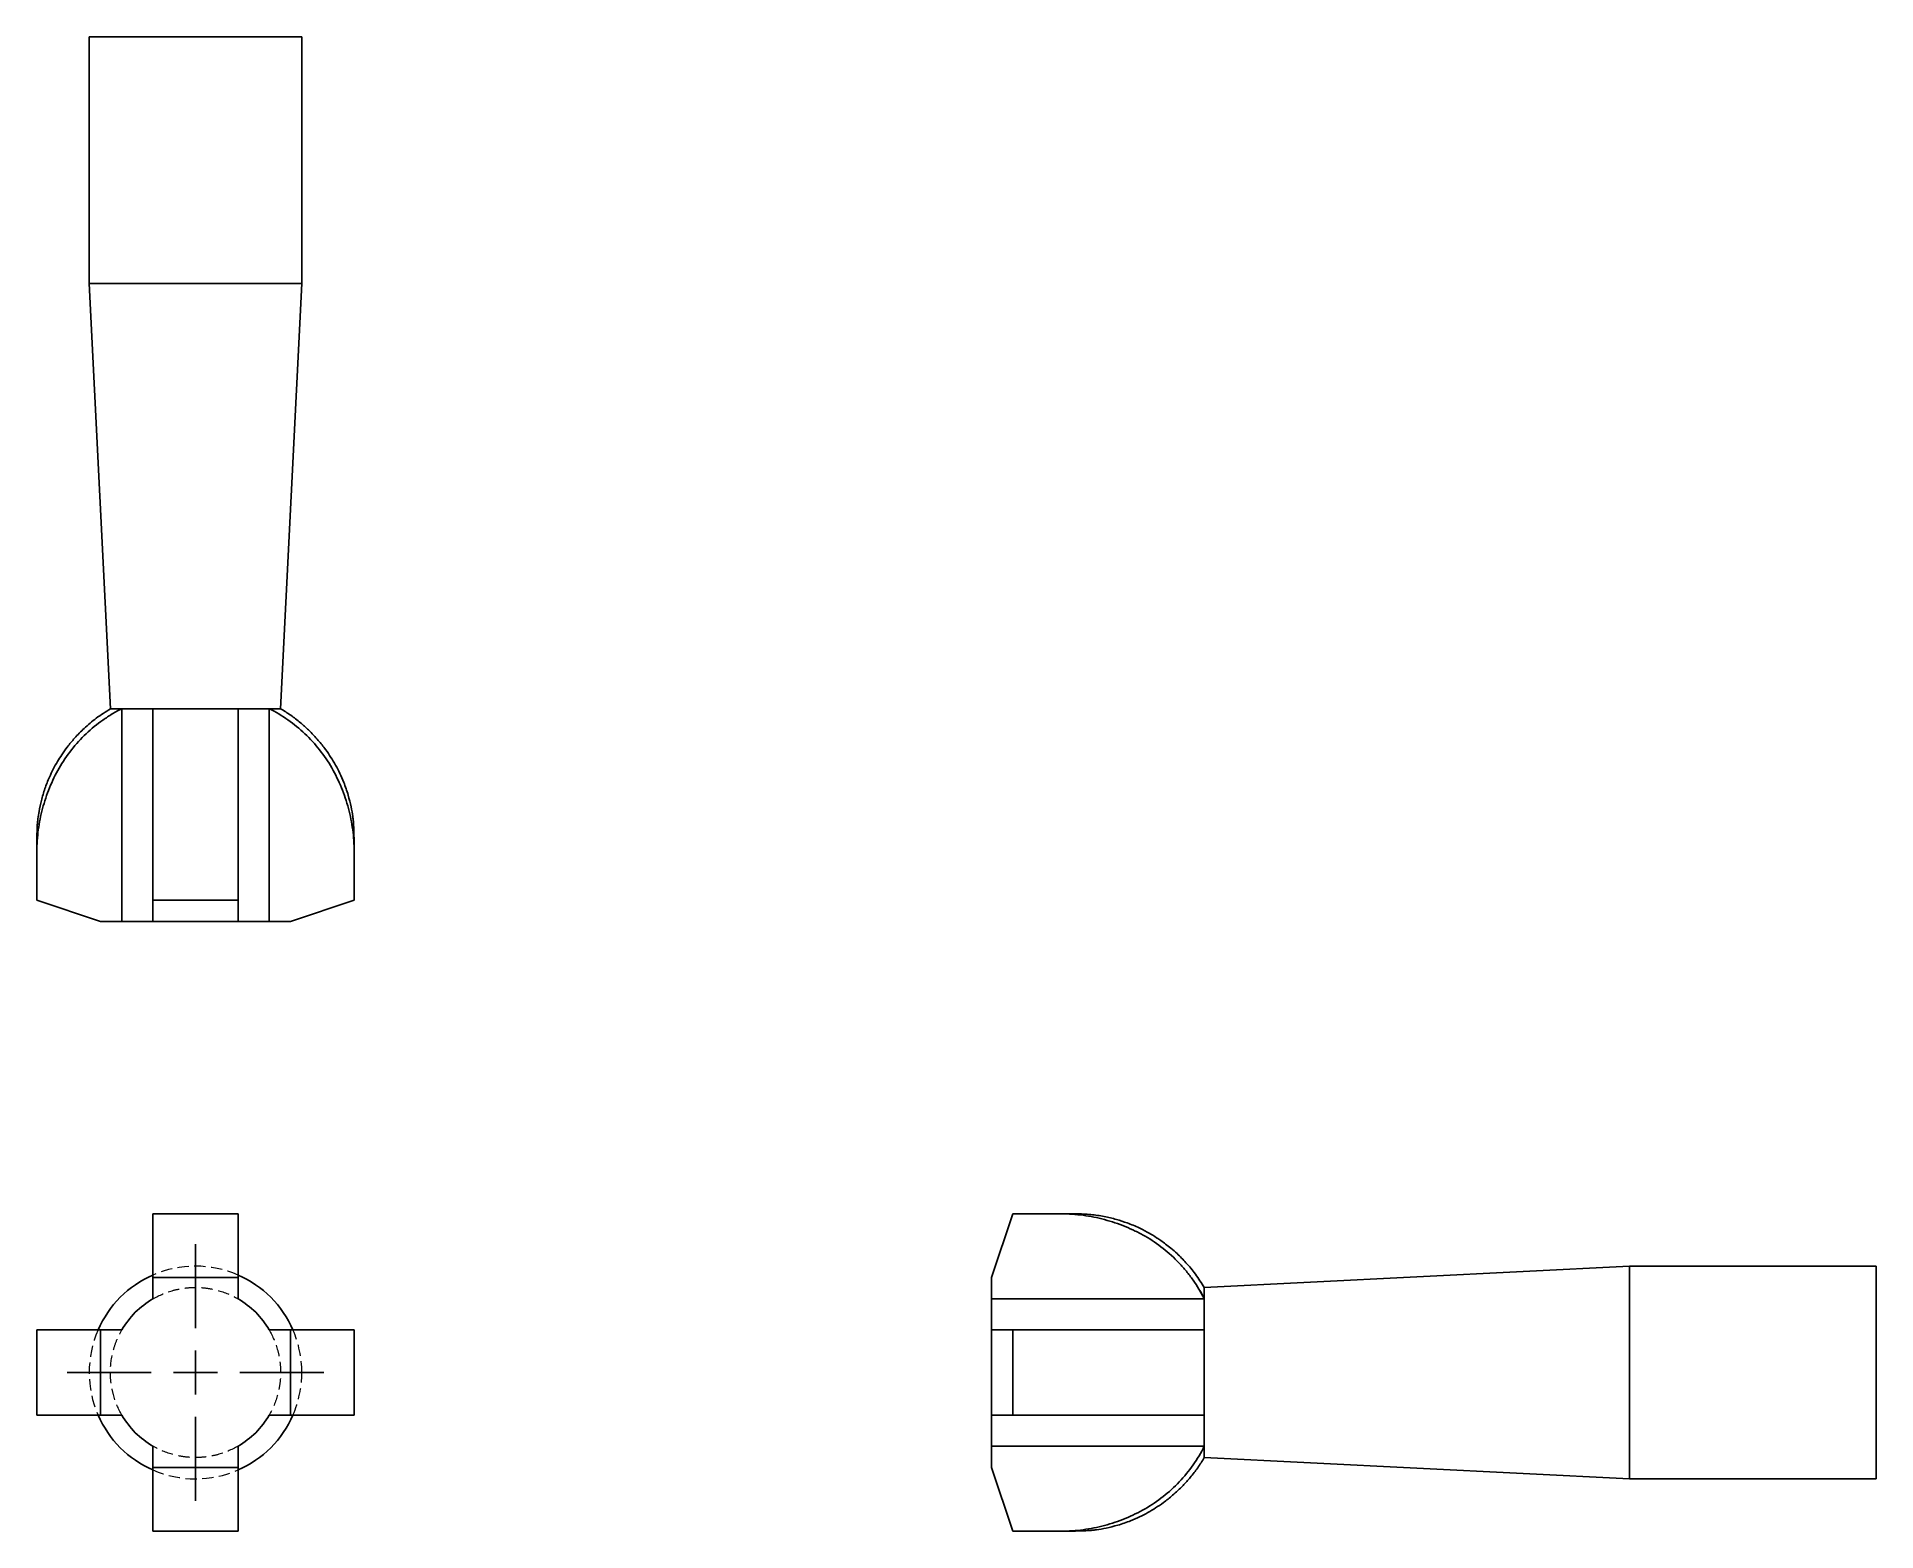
# Model space of a CAD drawing. Header units: millimetres. Extents: x 65 to 273, y 39 to 208.
import ezdxf

# ---------------------------------------------------------------- set-up
doc = ezdxf.new("R2010")
doc.units = ezdxf.units.MM
doc.linetypes.add('HIDDEN', pattern=[1.905, 1.27, -0.635])
doc.layers.add('10', color=7, linetype='Continuous')

# ---------------------------------------------------------------- blocks, each defined once
blk = doc.blocks.new('SW_CENTERMARKSYMBOL_0')
at = {"layer": '10', "color": 0}
for p, q in [((0, 5), (0, 14.52)), ((0, 0), (0, 2.5)), ((-5, 0), (-14.52, 0)), ((0, 0), (-2.5, 0)), ((0, 0), (0, -2.5)), ((0, 0), (2.5, 0)), ((5, 0), (14.52, 0)), ((0, -5), (0, -14.52))]:
    blk.add_line(p, q, dxfattribs=at)

msp = doc.modelspace()

# ---------------------------------------------------------------- linework, layer by layer
at = {"color": 7, "linetype": 'Continuous', "lineweight": 25}
for p, q in [((70.98, 208), (70.98, 180.12)), ((70.98, 208), (95.02, 208)), ((95.02, 180.12), (95.02, 208)), ((70.98, 180.12), (73.38, 132.04)), ((95.02, 180.12), (70.98, 180.12)), ((92.62, 132.04), (95.02, 180.12)), ((74.67, 132.04), (78.19, 132.04)), ((74.67, 132.04), (74.67, 108)), ((87.81, 132.04), (91.33, 132.04)), ((91.33, 132.04), (91.33, 108)), ((65.06, 115.88), (65.06, 110.4)), ((78.19, 115.88), (78.19, 110.4)), ((87.81, 115.88), (87.81, 110.4)), ((100.94, 115.88), (100.94, 110.4)), ((72.27, 108), (65.06, 110.4)), ((87.81, 110.4), (78.19, 110.4)), ((78.19, 110.4), (78.19, 108)), ((87.81, 108), (87.81, 110.4)), ((100.94, 110.4), (93.73, 108)), ((74.67, 108), (72.27, 108)), ((78.19, 108), (74.67, 108)), ((78.19, 108), (87.81, 108)), ((91.33, 108), (87.81, 108)), ((93.73, 108), (91.33, 108)), ((87.81, 74.94), (78.19, 74.94)), ((78.19, 74.94), (78.19, 67.73)), ((87.81, 67.73), (87.81, 74.94)), ((173, 67.73), (175.4, 74.94)), ((180.88, 74.94), (175.4, 74.94)), ((245.12, 69.02), (197.04, 66.62)), ((273, 69.02), (245.12, 69.02)), ((245.12, 57), (245.12, 69.02)), ((273, 69.02), (273, 57)), ((78.19, 67.73), (87.81, 67.73)), ((78.19, 67.73), (78.19, 65.33)), ((87.81, 65.33), (87.81, 67.73)), ((173, 65.33), (173, 67.73)), ((197.04, 65.33), (173, 65.33)), ((173, 61.81), (173, 65.33)), ((197.04, 65.33), (197.04, 61.81)), ((65.06, 61.81), (65.06, 52.19)), ((72.27, 61.81), (65.06, 61.81)), ((72.27, 52.19), (72.27, 61.81)), ((74.67, 61.81), (72.27, 61.81)), ((93.73, 61.81), (91.33, 61.81)), ((93.73, 61.81), (93.73, 52.19)), ((100.94, 61.81), (93.73, 61.81)), ((100.94, 52.19), (100.94, 61.81)), ((173, 61.81), (173, 52.19)), ((175.4, 61.81), (173, 61.81)), ((175.4, 52.19), (175.4, 61.81)), ((180.88, 61.81), (175.4, 61.81)), ((245.12, 44.98), (245.12, 57)), ((273, 57), (273, 44.98)), ((65.06, 52.19), (72.27, 52.19)), ((72.27, 52.19), (74.67, 52.19)), ((91.33, 52.19), (93.73, 52.19)), ((93.73, 52.19), (100.94, 52.19)), ((173, 52.19), (175.4, 52.19)), ((173, 48.67), (173, 52.19)), ((180.88, 52.19), (175.4, 52.19)), ((197.04, 52.19), (197.04, 48.67)), ((78.19, 48.67), (78.19, 46.27)), ((87.81, 46.27), (87.81, 48.67)), ((197.04, 48.67), (173, 48.67)), ((173, 46.27), (173, 48.67)), ((87.81, 46.27), (78.19, 46.27)), ((78.19, 46.27), (78.19, 39.06)), ((87.81, 39.06), (87.81, 46.27)), ((175.4, 39.06), (173, 46.27)), ((197.04, 47.39), (245.12, 44.98)), ((245.12, 44.98), (273, 44.98)), ((78.19, 39.06), (87.81, 39.06)), ((180.88, 39.06), (175.4, 39.06))]:
    msp.add_line(p, q, dxfattribs=at)
at = {"color": 7, "linetype": 'HIDDEN', "lineweight": 18}
for p, q in [((74.67, 132.04), (74.6, 132)), ((197.04, 65.33), (196.52, 66.2))]:
    msp.add_line(p, q, dxfattribs=at)
for start, end in [(66.4218, 113.5782), (156.4218, 203.5782), (0, 23.5782), (336.4218, 0), (246.4218, 293.5782)]:
    msp.add_arc((83, 57), 12.02, start, end, dxfattribs=at)
at = {"color": 7, "linetype": 'Continuous', "lineweight": 25}
for radius, start, end in [(12.02, 113.5782, 156.4218), (12.02, 23.5782, 66.4218), (9.62, 120, 150), (9.62, 30, 60), (12.02, 203.5782, 246.4218), (9.62, 210, 240), (9.62, 300, 330), (12.02, 293.5782, 336.4218)]:
    msp.add_arc((83, 57), radius, start, end, dxfattribs=at)
for points, knots in [([(73.39, 132.04), (72.84, 131.69), (71.79, 131.03), (70.46, 129.89), (69.37, 128.78), (68.54, 127.78), (67.9, 126.88), (67.38, 126.05), (66.91, 125.21), (66.42, 124.19), (65.96, 123.01), (65.57, 121.71), (65.33, 120.57), (65.21, 119.81), (65.17, 119.43), (65.15, 119.3), (65.14, 119.16), (65.12, 119), (65.11, 118.74), (65.09, 118.39), (65.07, 117.78), (65.06, 117.02), (65.06, 116.53), (65.06, 116.26)], [0, 0, 0, 0, 0.094292, 0.18183, 0.257479, 0.321228, 0.373082, 0.418477, 0.465662, 0.514735, 0.583124, 0.651796, 0.713332, 0.754581, 0.764237, 0.769127, 0.774472, 0.787212, 0.802914, 0.840532, 0.883824, 0.936123, 1, 1, 1, 1]), ([(65.06, 115.88), (65.06, 116.71), (65.12, 117.53), (65.34, 119.15), (65.5, 119.95), (65.92, 121.54), (66.19, 122.33), (66.81, 123.87), (67.17, 124.61), (68, 126.05), (68.46, 126.74), (69.49, 128.04), (70.04, 128.65), (71.23, 129.77), (71.86, 130.29), (72.88, 131), (73.22, 131.23), (73.94, 131.66), (74.3, 131.85), (74.67, 132.04)], [0, 0, 0, 0, 0.125, 0.125, 0.25, 0.25, 0.375, 0.375, 0.5, 0.5, 0.625, 0.625, 0.75, 0.75, 0.875, 0.875, 0.9375, 0.9375, 1, 1, 1, 1]), ([(73.38, 132.04), (73.38, 132.04), (73.49, 132.04), (73.82, 132.04), (73.95, 132.04), (74.28, 132.04), (74.46, 132.04), (74.67, 132.04)], [0, 0, 0, 0, 0.5, 0.5, 0.75, 0.75, 1, 1, 1, 1]), ([(78.19, 132.04), (78.93, 132.04), (79.7, 132.04), (80.92, 132.04), (81.33, 132.04), (82.17, 132.04), (82.59, 132.04), (83.42, 132.04), (83.84, 132.04), (84.68, 132.04), (85.09, 132.04), (86.3, 132.04), (87.07, 132.04), (87.81, 132.04)], [0, 0, 0, 0, 0.25, 0.25, 0.375, 0.375, 0.5, 0.5, 0.625, 0.625, 0.75, 0.75, 1, 1, 1, 1]), ([(78.19, 132.04), (78.19, 131.67), (78.19, 131.25), (78.19, 130.3), (78.19, 129.78), (78.19, 128.63), (78.19, 128.02), (78.19, 127.06), (78.19, 126.72), (78.19, 126.04), (78.19, 125.69), (78.19, 124.61), (78.19, 123.87), (78.19, 122.35), (78.19, 121.57), (78.19, 120.37), (78.19, 119.97), (78.19, 119.16), (78.19, 118.75), (78.19, 117.53), (78.19, 116.71), (78.19, 115.88)], [0, 0, 0, 0, 0.125, 0.125, 0.25, 0.25, 0.375, 0.375, 0.4375, 0.4375, 0.5, 0.5, 0.625, 0.625, 0.75, 0.75, 0.8125, 0.8125, 0.875, 0.875, 1, 1, 1, 1]), ([(87.81, 115.88), (87.81, 116.71), (87.81, 117.53), (87.81, 119.15), (87.81, 119.96), (87.81, 121.55), (87.81, 122.34), (87.81, 123.49), (87.81, 123.87), (87.81, 124.61), (87.81, 124.98), (87.81, 126.06), (87.81, 126.74), (87.81, 128.02), (87.81, 128.63), (87.81, 129.48), (87.81, 129.76), (87.81, 130.28), (87.81, 130.53), (87.81, 131.24), (87.81, 131.67), (87.81, 132.04)], [0, 0, 0, 0, 0.125, 0.125, 0.25, 0.25, 0.375, 0.375, 0.4375, 0.4375, 0.5, 0.5, 0.625, 0.625, 0.75, 0.75, 0.8125, 0.8125, 0.875, 0.875, 1, 1, 1, 1]), ([(91.33, 132.04), (91.57, 132.04), (92.07, 132.04), (92.47, 132.04), (92.65, 132.04), (92.61, 132.04), (92.6, 132.04)], [0, 0, 0, 0, 0.317724, 0.64466, 0.962371, 1, 1, 1, 1]), ([(91.33, 132.04), (92.07, 131.67), (92.78, 131.25), (94.12, 130.3), (94.76, 129.78), (95.96, 128.64), (96.52, 128.03), (97.53, 126.74), (98, 126.06), (98.83, 124.62), (99.18, 123.88), (99.81, 122.34), (100.07, 121.56), (100.5, 119.97), (100.66, 119.17), (100.88, 117.54), (100.94, 116.71), (100.94, 115.88)], [0, 0, 0, 0, 0.125, 0.125, 0.25, 0.25, 0.375, 0.375, 0.5, 0.5, 0.625, 0.625, 0.75, 0.75, 0.875, 0.875, 1, 1, 1, 1]), ([(100.94, 116.32), (100.94, 116.48), (100.93, 116.81), (100.92, 117.39), (100.91, 117.96), (100.89, 118.45), (100.88, 118.83), (100.87, 119.08), (100.85, 119.31), (100.83, 119.45), (100.81, 119.63), (100.74, 120.13), (100.59, 121.02), (100.26, 122.33), (99.83, 123.59), (99.34, 124.72), (98.85, 125.66), (98.31, 126.56), (97.67, 127.5), (96.84, 128.55), (95.88, 129.56), (94.83, 130.5), (93.78, 131.32), (93, 131.8), (92.6, 132.04)], [0, 0, 0, 0, 0.0533179, 0.1040685, 0.1473754, 0.1847331, 0.2185841, 0.2484849, 0.2605708, 0.2704504, 0.2747649, 0.2873596, 0.3396378, 0.4037313, 0.4755863, 0.5274614, 0.5772217, 0.6248871, 0.6746945, 0.7372425, 0.8130469, 0.8709596, 0.9347591, 1, 1, 1, 1]), ([(65.06, 116.27), (65.06, 116.25), (65.06, 116.1), (65.06, 115.98), (65.06, 115.88)], [0, 0, 0, 0, 0.1267908, 1, 1, 1, 1]), ([(180.88, 74.94), (181.71, 74.94), (182.53, 74.88), (184.15, 74.66), (184.96, 74.5), (186.55, 74.07), (187.34, 73.81), (188.49, 73.34), (188.87, 73.18), (189.61, 72.81), (189.98, 72.62), (191.06, 72), (191.74, 71.54), (193.02, 70.52), (193.63, 69.97), (194.48, 69.07), (194.76, 68.76), (195.28, 68.12), (195.53, 67.79), (196.24, 66.78), (196.67, 66.07), (197.04, 65.33)], [0, 0, 0, 0, 0.125, 0.125, 0.25, 0.25, 0.375, 0.375, 0.4375, 0.4375, 0.5, 0.5, 0.625, 0.625, 0.75, 0.75, 0.8125, 0.8125, 0.875, 0.875, 1, 1, 1, 1]), ([(182.49, 74.94), (182.48, 74.94), (182.45, 74.94), (182.02, 74.94), (181.6, 74.94), (181.2, 74.94), (180.98, 74.94), (180.88, 74.94)], [0, 0, 0, 0, 0.123922, 0.342967, 0.561971, 0.780911, 1, 1, 1, 1]), ([(197.04, 66.6), (196.72, 67.12), (196.1, 68.1), (195.04, 69.37), (194.1, 70.33), (193.31, 71.02), (192.7, 71.5), (192.16, 71.9), (191.54, 72.32), (190.73, 72.81), (189.63, 73.39), (188.4, 73.9), (187.07, 74.33), (185.7, 74.66), (184.16, 74.89), (183.08, 74.93), (182.52, 74.94)], [0, 0, 0, 0, 0.103791, 0.19942, 0.281288, 0.333659, 0.378288, 0.41518, 0.449176, 0.506169, 0.577023, 0.66178, 0.734522, 0.81514, 0.903637, 1, 1, 1, 1]), ([(197.04, 66.6), (197.04, 66.59), (197.04, 66.55), (197.04, 66.14), (197.04, 65.6), (197.04, 65.33)], [0, 0, 0, 0, 0.287802, 0.637676, 1, 1, 1, 1]), ([(197.04, 61.81), (196.67, 61.81), (196.25, 61.81), (195.3, 61.81), (194.78, 61.81), (193.64, 61.81), (193.03, 61.81), (191.74, 61.81), (191.06, 61.81), (189.62, 61.81), (188.88, 61.81), (187.34, 61.81), (186.56, 61.81), (184.97, 61.81), (184.17, 61.81), (182.54, 61.81), (181.71, 61.81), (180.88, 61.81)], [0, 0, 0, 0, 0.125, 0.125, 0.25, 0.25, 0.375, 0.375, 0.5, 0.5, 0.625, 0.625, 0.75, 0.75, 0.875, 0.875, 1, 1, 1, 1]), ([(197.04, 61.81), (197.04, 61.07), (197.04, 60.3), (197.04, 59.09), (197.04, 58.67), (197.04, 57.83), (197.04, 57.42), (197.04, 56.58), (197.04, 56.16), (197.04, 55.32), (197.04, 54.91), (197.04, 53.7), (197.04, 52.93), (197.04, 52.19)], [0, 0, 0, 0, 0.25, 0.25, 0.375, 0.375, 0.5, 0.5, 0.625, 0.625, 0.75, 0.75, 1, 1, 1, 1]), ([(180.88, 52.19), (181.71, 52.19), (182.53, 52.19), (184.15, 52.19), (184.95, 52.19), (186.54, 52.19), (187.33, 52.19), (188.87, 52.19), (189.61, 52.19), (191.05, 52.19), (191.74, 52.19), (193.04, 52.19), (193.65, 52.19), (194.77, 52.19), (195.29, 52.19), (196, 52.19), (196.23, 52.19), (196.66, 52.19), (196.85, 52.19), (197.04, 52.19)], [0, 0, 0, 0, 0.125, 0.125, 0.25, 0.25, 0.375, 0.375, 0.5, 0.5, 0.625, 0.625, 0.75, 0.75, 0.875, 0.875, 0.9375, 0.9375, 1, 1, 1, 1]), ([(197.04, 48.67), (196.67, 47.93), (196.25, 47.22), (195.3, 45.88), (194.78, 45.24), (193.64, 44.04), (193.03, 43.48), (191.74, 42.47), (191.06, 42), (189.62, 41.18), (188.88, 40.82), (187.34, 40.19), (186.56, 39.93), (184.97, 39.5), (184.17, 39.34), (182.54, 39.12), (181.71, 39.06), (180.88, 39.06)], [0, 0, 0, 0, 0.125, 0.125, 0.25, 0.25, 0.375, 0.375, 0.5, 0.5, 0.625, 0.625, 0.75, 0.75, 0.875, 0.875, 1, 1, 1, 1]), ([(197.04, 48.67), (197.04, 48.43), (197.04, 47.93), (197.04, 47.53), (197.04, 47.35), (197.04, 47.39), (197.04, 47.4)], [0, 0, 0, 0, 0.317724, 0.64466, 0.962371, 1, 1, 1, 1]), ([(181.32, 39.06), (181.48, 39.07), (181.81, 39.07), (182.39, 39.08), (182.96, 39.09), (183.45, 39.11), (183.83, 39.12), (184.08, 39.13), (184.31, 39.16), (184.45, 39.17), (184.63, 39.19), (185.13, 39.26), (186.02, 39.41), (187.33, 39.74), (188.59, 40.17), (189.72, 40.66), (190.66, 41.15), (191.56, 41.69), (192.5, 42.33), (193.55, 43.16), (194.56, 44.12), (195.5, 45.17), (196.32, 46.22), (196.8, 47), (197.04, 47.4)], [0, 0, 0, 0, 0.053318, 0.104068, 0.147375, 0.184733, 0.218584, 0.248485, 0.260571, 0.27045, 0.274765, 0.28736, 0.339638, 0.403731, 0.475586, 0.527461, 0.577222, 0.624887, 0.674695, 0.737243, 0.813047, 0.87096, 0.934759, 1, 1, 1, 1])]:
    msp.add_open_spline(points, degree=3, knots=knots, dxfattribs=at)
at = {"color": 7, "linetype": 'HIDDEN', "lineweight": 18}
for points, knots in [([(65.06, 115.88), (65.06, 115.95), (65.06, 116.11), (65.06, 116.38), (65.06, 116.68), (65.06, 117), (65.06, 117.31), (65.06, 117.57), (65.06, 117.44), (65.06, 117.03), (65.06, 116.62), (65.06, 116.38), (65.06, 116.27)], [0, 0, 0, 0, 0.091602, 0.18312, 0.27464, 0.366195, 0.457688, 0.54942, 0.640693, 0.76659, 0.892463, 1, 1, 1, 1]), ([(78.19, 65.33), (78.93, 65.75), (79.7, 66.07), (80.92, 66.4), (81.33, 66.48), (82.17, 66.59), (82.59, 66.62), (83.42, 66.62), (83.84, 66.59), (84.68, 66.48), (85.09, 66.39), (86.3, 66.07), (87.07, 65.75), (87.81, 65.33)], [0, 0, 0, 0, 0.25, 0.25, 0.375, 0.375, 0.5, 0.5, 0.625, 0.625, 0.75, 0.75, 1, 1, 1, 1]), ([(74.67, 52.19), (74.25, 52.92), (73.93, 53.7), (73.61, 54.91), (73.52, 55.32), (73.41, 56.16), (73.38, 56.58), (73.38, 57.85), (73.49, 58.67), (73.82, 59.88), (73.95, 60.29), (74.28, 61.06), (74.46, 61.44), (74.67, 61.81)], [0, 0, 0, 0, 0.25, 0.25, 0.375, 0.375, 0.5, 0.5, 0.75, 0.75, 0.875, 0.875, 1, 1, 1, 1]), ([(91.33, 61.81), (91.75, 61.07), (92.07, 60.3), (92.4, 59.09), (92.48, 58.67), (92.59, 57.83), (92.62, 57.42), (92.62, 56.58), (92.59, 56.16), (92.48, 55.32), (92.39, 54.91), (92.07, 53.7), (91.75, 52.93), (91.33, 52.19)], [0, 0, 0, 0, 0.25, 0.25, 0.375, 0.375, 0.5, 0.5, 0.625, 0.625, 0.75, 0.75, 1, 1, 1, 1]), ([(87.81, 48.67), (87.07, 48.25), (86.3, 47.93), (85.08, 47.6), (84.67, 47.52), (83.83, 47.41), (83.42, 47.39), (82.58, 47.39), (82.16, 47.41), (81.32, 47.52), (80.91, 47.61), (79.7, 47.93), (78.93, 48.25), (78.19, 48.67)], [0, 0, 0, 0, 0.25, 0.25, 0.375, 0.375, 0.5, 0.5, 0.625, 0.625, 0.75, 0.75, 1, 1, 1, 1])]:
    msp.add_open_spline(points, degree=3, knots=knots, dxfattribs=at)

# ---------------------------------------------------------------- block references
at = {"layer": '10'}
msp.add_blockref('SW_CENTERMARKSYMBOL_0', (83, 57), dxfattribs=at)

doc.saveas('drawing.dxf')
